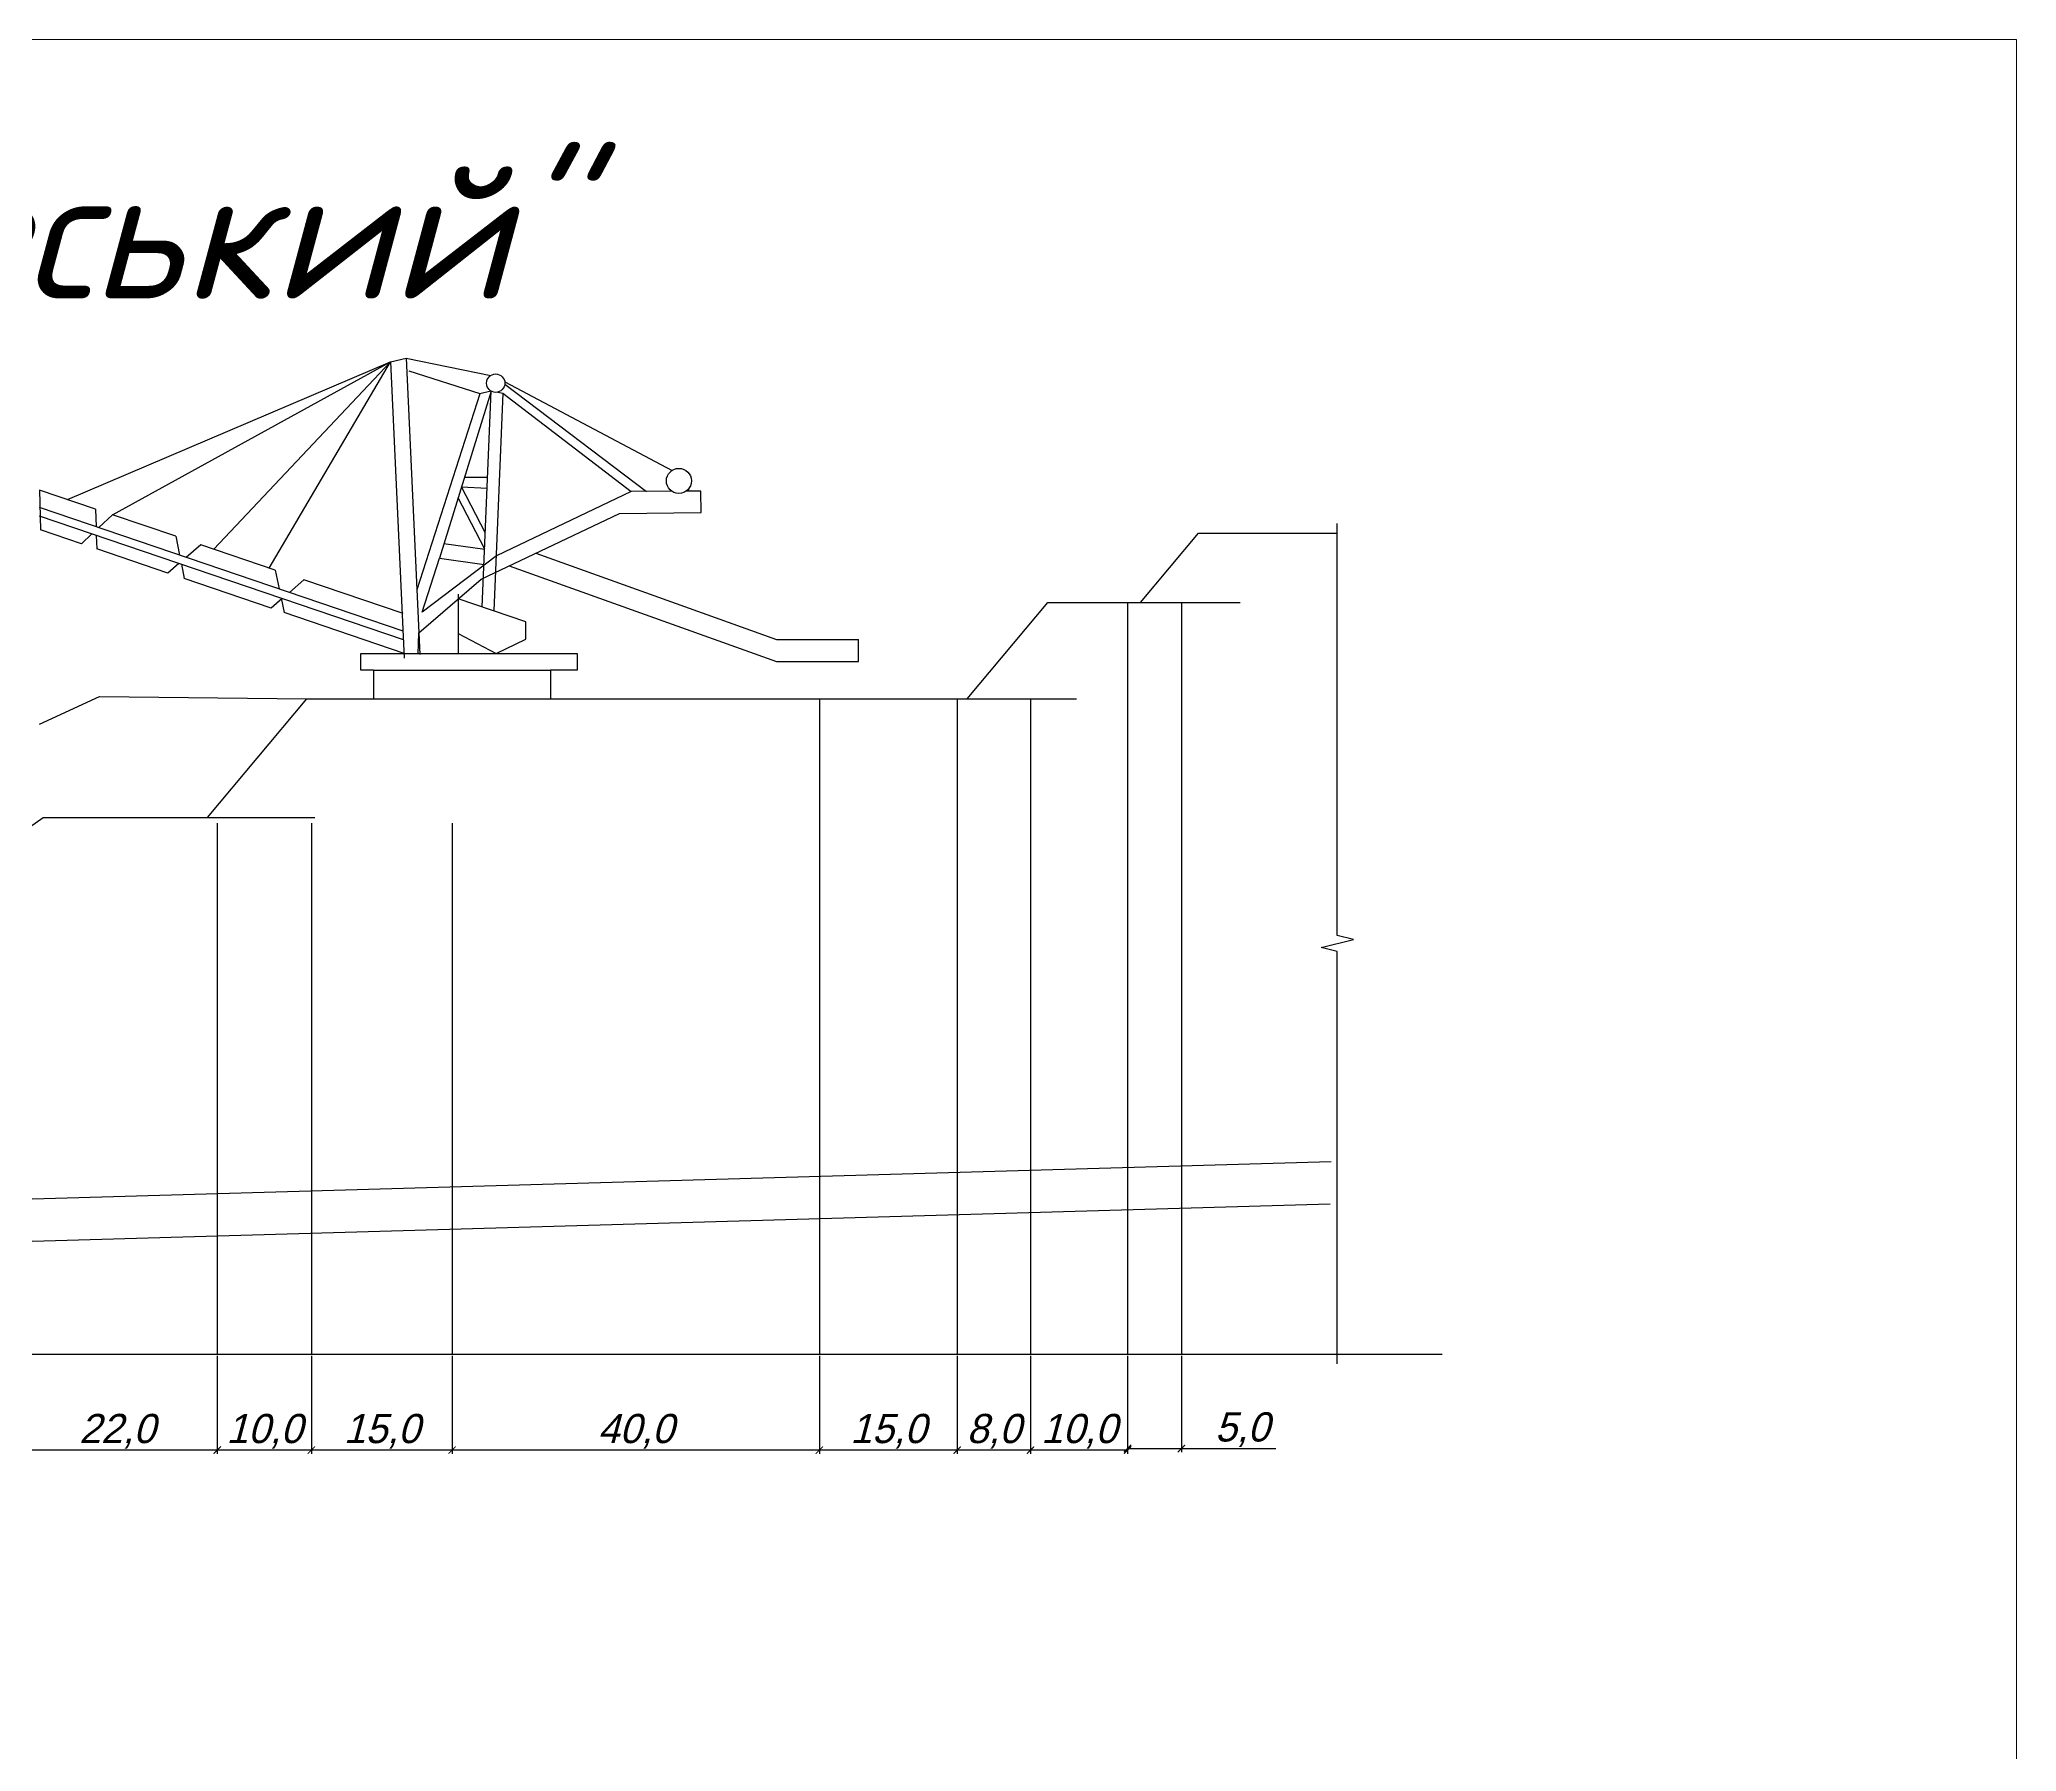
# Model space of a CAD drawing. Header units: centimetres. Extents: x -1591 to 2988, y -2086 to 1278.
# Drawn here: x 2311 to 2988, y 692 to 1278 of the extents above; entities that cross this region are included whole.
import ezdxf

# ---------------------------------------------------------------- set-up
doc = ezdxf.new("R2010")
doc.units = ezdxf.units.CM
doc.header["$MEASUREMENT"] = 0
doc.linetypes.add('K5LT_THIN', pattern=[0])
doc.layers.add('layer 1', color=7, linetype='Continuous')
doc.layers.add('Свердловини', color=90, linetype='Continuous')
doc.styles.get("Standard").update_dxf_attribs({"font": 'txt.shx', "height": 5})
doc.styles.add('style1', font='isocpeur_0.ttf', dxfattribs={"oblique": 15, "height": 10})
doc.dimstyles.new('ISO-25', dxfattribs={"dimtxt": 2.501, "dimasz": 2.5, "dimexe": 1.25, "dimexo": 0.625, "dimtad": 1, "dimtxsty": 'Standard', "dimblk": 'ARCHTICK', "dimcen": 2.5, "dimadec": 0, "dimazin": 0, "dimtfac": 1, "dimtmove": 0, "dimatfit": 3, "dimfxl": 1, "dimarcsym": 0})

# ---------------------------------------------------------------- blocks, each defined once
blk = doc.blocks.new('_ArchTick')
at = {"color": 0, "linetype": 'ByBlock', "const_width": 0.15}
blk.add_lwpolyline([(-0.5, -0.5), (0.5, 0.5)], dxfattribs=at)
blk = doc.blocks.new('*D46')
at = {"color": 0, "lineweight": -2, "transparency": 16777216}
for p, q in [((2302.95, 827.02), (2302.95, 793.52)), ((2371.49, 827.02), (2371.49, 793.52)), ((2371.49, 794.77), (2302.95, 794.77))]:
    blk.add_line(p, q, dxfattribs=at)
at = {"layer": 'Defpoints', "color": 0, "transparency": 16777216}
for p in [(2302.95, 827.65), (2371.49, 827.65), (2302.95, 794.77)]:
    blk.add_point(p, dxfattribs=at)
at = {"color": 0, "lineweight": -2, "transparency": 16777216, "xscale": 2.5, "yscale": 2.5, "zscale": 2.5, "rotation": 180}
blk.add_blockref('_ArchTick', (2302.95, 794.77), dxfattribs=at)
at = {"color": 0, "lineweight": -2, "transparency": 16777216, "xscale": 2.5, "yscale": 2.5, "zscale": 2.5}
blk.add_blockref('_ArchTick', (2371.49, 794.77), dxfattribs=at)
at = {"color": 0, "transparency": 16777216, "insert": (2337.22, 801.23), "char_height": 10, "attachment_point": 5, "style": 'style1'}
blk.add_mtext('{\\Ftxt|c204;22,0}', dxfattribs=at)
blk = doc.blocks.new('*D47')
at = {"color": 0, "lineweight": -2, "transparency": 16777216}
for p, q in [((2371.49, 827.02), (2371.49, 793.52)), ((2403.73, 827.02), (2403.73, 793.52)), ((2403.73, 794.77), (2371.49, 794.77))]:
    blk.add_line(p, q, dxfattribs=at)
at = {"layer": 'Defpoints', "color": 0, "transparency": 16777216}
for p in [(2371.49, 827.65), (2403.73, 827.65), (2371.49, 794.77)]:
    blk.add_point(p, dxfattribs=at)
at = {"color": 0, "lineweight": -2, "transparency": 16777216, "xscale": 2.5, "yscale": 2.5, "zscale": 2.5, "rotation": 180}
blk.add_blockref('_ArchTick', (2371.49, 794.77), dxfattribs=at)
at = {"color": 0, "lineweight": -2, "transparency": 16777216, "xscale": 2.5, "yscale": 2.5, "zscale": 2.5}
blk.add_blockref('_ArchTick', (2403.73, 794.77), dxfattribs=at)
at = {"color": 0, "transparency": 16777216, "insert": (2387.61, 801.23), "char_height": 10, "attachment_point": 5, "style": 'style1'}
blk.add_mtext('{\\Ftxt|c204;10,0}', dxfattribs=at)
blk = doc.blocks.new('*D48')
at = {"color": 0, "lineweight": -2, "transparency": 16777216}
for p, q in [((2403.73, 827.02), (2403.73, 793.52)), ((2451.91, 827.02), (2451.91, 793.52)), ((2451.91, 794.77), (2403.73, 794.77))]:
    blk.add_line(p, q, dxfattribs=at)
at = {"layer": 'Defpoints', "color": 0, "transparency": 16777216}
for p in [(2403.73, 827.65), (2451.91, 827.65), (2403.73, 794.77)]:
    blk.add_point(p, dxfattribs=at)
at = {"color": 0, "lineweight": -2, "transparency": 16777216, "xscale": 2.5, "yscale": 2.5, "zscale": 2.5, "rotation": 180}
blk.add_blockref('_ArchTick', (2403.73, 794.77), dxfattribs=at)
at = {"color": 0, "lineweight": -2, "transparency": 16777216, "xscale": 2.5, "yscale": 2.5, "zscale": 2.5}
blk.add_blockref('_ArchTick', (2451.91, 794.77), dxfattribs=at)
at = {"color": 0, "transparency": 16777216, "insert": (2427.82, 801.23), "char_height": 10, "attachment_point": 5, "style": 'style1'}
blk.add_mtext('{\\Ftxt|c204;15,0}', dxfattribs=at)
blk = doc.blocks.new('*D49')
at = {"color": 0, "lineweight": -2, "transparency": 16777216}
for p, q in [((2451.91, 827.02), (2451.91, 793.52)), ((2577.66, 827.02), (2577.66, 793.52)), ((2577.66, 794.77), (2451.91, 794.77))]:
    blk.add_line(p, q, dxfattribs=at)
at = {"layer": 'Defpoints', "color": 0, "transparency": 16777216}
for p in [(2451.91, 827.65), (2577.66, 827.65), (2451.91, 794.77)]:
    blk.add_point(p, dxfattribs=at)
at = {"color": 0, "lineweight": -2, "transparency": 16777216, "xscale": 2.5, "yscale": 2.5, "zscale": 2.5, "rotation": 180}
blk.add_blockref('_ArchTick', (2451.91, 794.77), dxfattribs=at)
at = {"color": 0, "lineweight": -2, "transparency": 16777216, "xscale": 2.5, "yscale": 2.5, "zscale": 2.5}
blk.add_blockref('_ArchTick', (2577.66, 794.77), dxfattribs=at)
at = {"color": 0, "transparency": 16777216, "insert": (2514.79, 801.23), "char_height": 10, "attachment_point": 5, "style": 'style1'}
blk.add_mtext('{\\Ftxt|c204;40,0}', dxfattribs=at)
blk = doc.blocks.new('*D50')
at = {"color": 0, "lineweight": -2, "transparency": 16777216}
for p, q in [((2577.66, 826.33), (2577.66, 793.52)), ((2624.83, 827.02), (2624.83, 793.52)), ((2624.83, 794.77), (2577.66, 794.77))]:
    blk.add_line(p, q, dxfattribs=at)
at = {"layer": 'Defpoints', "color": 0, "transparency": 16777216}
for p in [(2577.66, 826.96), (2624.83, 827.65), (2577.66, 794.77)]:
    blk.add_point(p, dxfattribs=at)
at = {"color": 0, "lineweight": -2, "transparency": 16777216, "xscale": 2.5, "yscale": 2.5, "zscale": 2.5, "rotation": 180}
blk.add_blockref('_ArchTick', (2577.66, 794.77), dxfattribs=at)
at = {"color": 0, "lineweight": -2, "transparency": 16777216, "xscale": 2.5, "yscale": 2.5, "zscale": 2.5}
blk.add_blockref('_ArchTick', (2624.83, 794.77), dxfattribs=at)
at = {"color": 0, "transparency": 16777216, "insert": (2601.24, 801.23), "char_height": 10, "attachment_point": 5, "style": 'style1'}
blk.add_mtext('{\\Ftxt|c204;15,0}', dxfattribs=at)
blk = doc.blocks.new('*D51')
at = {"color": 0, "lineweight": -2, "transparency": 16777216}
for p, q in [((2624.83, 827.02), (2624.83, 793.52)), ((2649.94, 827.02), (2649.94, 793.52)), ((2649.94, 794.77), (2624.83, 794.77))]:
    blk.add_line(p, q, dxfattribs=at)
at = {"layer": 'Defpoints', "color": 0, "transparency": 16777216}
for p in [(2624.83, 827.65), (2649.94, 827.65), (2624.83, 794.77)]:
    blk.add_point(p, dxfattribs=at)
at = {"color": 0, "lineweight": -2, "transparency": 16777216, "xscale": 2.5, "yscale": 2.5, "zscale": 2.5, "rotation": 180}
blk.add_blockref('_ArchTick', (2624.83, 794.77), dxfattribs=at)
at = {"color": 0, "lineweight": -2, "transparency": 16777216, "xscale": 2.5, "yscale": 2.5, "zscale": 2.5}
blk.add_blockref('_ArchTick', (2649.94, 794.77), dxfattribs=at)
at = {"color": 0, "transparency": 16777216, "insert": (2637.38, 801.23), "char_height": 10, "attachment_point": 5, "style": 'style1'}
blk.add_mtext('{\\Ftxt|c204;8,0}', dxfattribs=at)
blk = doc.blocks.new('*D52')
at = {"color": 0, "lineweight": -2, "transparency": 16777216}
for p, q in [((2649.94, 827.02), (2649.94, 793.52)), ((2683.19, 827.02), (2683.19, 793.52)), ((2683.19, 794.77), (2649.94, 794.77))]:
    blk.add_line(p, q, dxfattribs=at)
at = {"layer": 'Defpoints', "color": 0, "transparency": 16777216}
for p in [(2649.94, 827.65), (2683.19, 827.65), (2649.94, 794.77)]:
    blk.add_point(p, dxfattribs=at)
at = {"color": 0, "lineweight": -2, "transparency": 16777216, "xscale": 2.5, "yscale": 2.5, "zscale": 2.5, "rotation": 180}
blk.add_blockref('_ArchTick', (2649.94, 794.77), dxfattribs=at)
at = {"color": 0, "lineweight": -2, "transparency": 16777216, "xscale": 2.5, "yscale": 2.5, "zscale": 2.5}
blk.add_blockref('_ArchTick', (2683.19, 794.77), dxfattribs=at)
at = {"color": 0, "transparency": 16777216, "insert": (2666.57, 801.23), "char_height": 10, "attachment_point": 5, "style": 'style1'}
blk.add_mtext('{\\Ftxt|c204;10,0}', dxfattribs=at)
blk = doc.blocks.new('*D53')
at = {"color": 0, "lineweight": -2, "transparency": 16777216}
for p, q in [((2683.19, 827.02), (2683.19, 794.07)), ((2701.62, 827.02), (2701.62, 794.07)), ((2683.19, 795.32), (2701.62, 795.32)), ((2701.62, 795.32), (2733.95, 795.32))]:
    blk.add_line(p, q, dxfattribs=at)
at = {"layer": 'Defpoints', "color": 0, "transparency": 16777216}
for p in [(2683.19, 827.65), (2701.62, 827.65), (2683.19, 795.32)]:
    blk.add_point(p, dxfattribs=at)
at = {"color": 0, "lineweight": -2, "transparency": 16777216, "xscale": 2.5, "yscale": 2.5, "zscale": 2.5, "rotation": 180}
blk.add_blockref('_ArchTick', (2683.19, 795.32), dxfattribs=at)
at = {"color": 0, "lineweight": -2, "transparency": 16777216, "xscale": 2.5, "yscale": 2.5, "zscale": 2.5}
blk.add_blockref('_ArchTick', (2701.62, 795.32), dxfattribs=at)
at = {"color": 0, "transparency": 16777216, "insert": (2722.43, 801.78), "char_height": 10, "attachment_point": 5, "style": 'style1'}
blk.add_mtext('{\\Ftxt|c204;5,0}', dxfattribs=at)

msp = doc.modelspace()

# ---------------------------------------------------------------- linework, layer by layer
at = {"color": 7, "linetype": 'K5LT_THIN', "lineweight": 18}
for p, q in [((611.547, 1277.605), (2987.547, 1277.605)), ((2987.547, 1277.605), (2987.547, -2086.395))]:
    msp.add_line(p, q, dxfattribs=at)
for p, q in [((2320.218, 1120.145), (2430.797, 1167.302)), ((2335.614, 1114.916), (2430.797, 1167.302)), ((2370.374, 1103.113), (2430.797, 1167.302)), ((2389.254, 1096.702), (2430.797, 1167.302)), ((2430.797, 1167.302), (2436.159, 1168.526)), ((2430.797, 1167.302), (2435.55, 1065.853)), ((2436.159, 1168.526), (2440.913, 1067.077)), ((2436.159, 1168.526), (2465.135, 1162.619)), ((2437.139, 1164.235), (2461.427, 1156.45)), ((2469.942, 1160.492), (2527.23, 1130.146)), ((2469.968, 1159.675), (2518.516, 1122.958)), ((2461.376, 1156.29), (2439.876, 1089.21)), ((2465.294, 1157.253), (2447.544, 1100.084)), ((2461.427, 1156.45), (2465.163, 1157.332)), ((2462.234, 1083.377), (2465.325, 1157.236)), ((2469.262, 1156.603), (2466.197, 1082.013)), ((2467.579, 1156.932), (2469.262, 1156.603)), ((2467.579, 1156.932), (2469.262, 1156.603)), ((2469.262, 1156.603), (2513.21, 1122.915)), ((2463.29, 1108.617), (2455.113, 1124.463)), ((2455.113, 1124.463), (2463.938, 1124.094)), ((2464.087, 1127.66), (2456.106, 1127.66)), ((2532.901, 1123.898), (2532.904, 1122.986)), ((2329.787, 1116.895), (2310.648, 1123.394)), ((2329.787, 1116.895), (2310.648, 1123.394)), ((2329.787, 1116.895), (2310.648, 1123.394)), ((2329.787, 1116.895), (2310.648, 1123.394)), ((2329.787, 1116.895), (2310.648, 1123.394)), ((2329.787, 1116.895), (2310.648, 1123.394)), ((2329.787, 1116.895), (2310.648, 1123.394)), ((2329.787, 1116.895), (2310.648, 1123.394)), ((2310.648, 1123.394), (2311.006, 1109.768)), ((2435.115, 1075.144), (2310.648, 1117.41)), ((2435.115, 1075.144), (2310.648, 1117.41)), ((2435.115, 1075.144), (2310.648, 1117.41)), ((2435.115, 1075.144), (2310.648, 1117.41)), ((2435.115, 1075.144), (2310.648, 1117.41)), ((2435.115, 1075.144), (2310.648, 1117.41)), ((2435.115, 1075.144), (2310.648, 1117.41)), ((2435.115, 1075.144), (2310.648, 1117.41)), ((2329.787, 1116.895), (2329.985, 1110.844)), ((2463.061, 1103.129), (2453.963, 1120.758)), ((2513.21, 1122.915), (2467.139, 1100.887)), ((2527.206, 1122.965), (2513.21, 1122.915)), ((2537.058, 1123.001), (2531.906, 1122.982)), ((2537.229, 1115.743), (2537.058, 1123.001)), ((2435.255, 1072.149), (2310.648, 1114.463)), ((2435.255, 1072.149), (2310.648, 1114.463)), ((2435.255, 1072.149), (2310.648, 1114.463)), ((2435.255, 1072.149), (2310.648, 1114.463)), ((2435.255, 1072.149), (2310.648, 1114.463)), ((2435.255, 1072.149), (2310.648, 1114.463)), ((2435.255, 1072.149), (2310.648, 1114.463)), ((2435.255, 1072.149), (2310.648, 1114.463)), ((2330.912, 1110.529), (2335.614, 1114.916)), ((2357.286, 1107.557), (2335.614, 1114.916)), ((2357.286, 1107.557), (2335.614, 1114.916)), ((2357.286, 1107.557), (2335.614, 1114.916)), ((2357.286, 1107.557), (2335.614, 1114.916)), ((2357.286, 1107.557), (2335.614, 1114.916)), ((2357.286, 1107.557), (2335.614, 1114.916)), ((2357.286, 1107.557), (2335.614, 1114.916)), ((2357.286, 1107.557), (2335.614, 1114.916)), ((2461.804, 1092.897), (2509.193, 1115.316)), ((2509.193, 1115.316), (2537.229, 1115.743)), ((2325.002, 1105.016), (2311.006, 1109.768)), ((2325.002, 1105.016), (2311.006, 1109.768)), ((2325.002, 1105.016), (2311.006, 1109.768)), ((2325.002, 1105.016), (2311.006, 1109.768)), ((2325.002, 1105.016), (2311.006, 1109.768)), ((2325.002, 1105.016), (2311.006, 1109.768)), ((2325.002, 1105.016), (2311.006, 1109.768)), ((2325.002, 1105.016), (2311.006, 1109.768)), ((2325.002, 1105.016), (2328.595, 1108.368)), ((2330.082, 1107.863), (2330.233, 1103.239)), ((2357.286, 1107.557), (2358.571, 1101.136)), ((2365.872, 1104.641), (2360.862, 1100.358)), ((2391.332, 1095.996), (2365.872, 1104.641)), ((2391.332, 1095.996), (2365.872, 1104.641)), ((2391.332, 1095.996), (2365.872, 1104.641)), ((2391.332, 1095.996), (2365.872, 1104.641)), ((2391.332, 1095.996), (2365.872, 1104.641)), ((2391.332, 1095.996), (2365.872, 1104.641)), ((2391.332, 1095.996), (2365.872, 1104.641)), ((2391.332, 1095.996), (2365.872, 1104.641)), ((2449.094, 1105.077), (2463.061, 1103.129)), ((2354.566, 1094.976), (2330.233, 1103.239)), ((2354.566, 1094.976), (2330.233, 1103.239)), ((2354.566, 1094.976), (2330.233, 1103.239)), ((2354.566, 1094.976), (2330.233, 1103.239)), ((2354.566, 1094.976), (2330.233, 1103.239)), ((2354.566, 1094.976), (2330.233, 1103.239)), ((2354.566, 1094.976), (2330.233, 1103.239)), ((2354.566, 1094.976), (2330.233, 1103.239)), ((2358.395, 1098.249), (2354.566, 1094.976)), ((2359.204, 1097.974), (2360.187, 1093.068)), ((2467.139, 1100.887), (2441.646, 1081.641)), ((2441.646, 1081.641), (2447.544, 1100.084)), ((2447.544, 1100.084), (2462.844, 1097.949)), ((2447.544, 1100.084), (2462.844, 1097.949)), ((2471.477, 1097.473), (2562.972, 1064.701)), ((2480.567, 1101.774), (2562.972, 1072.258)), ((2389.956, 1082.959), (2360.187, 1093.068)), ((2389.956, 1082.959), (2360.187, 1093.068)), ((2389.956, 1082.959), (2360.187, 1093.068)), ((2389.956, 1082.959), (2360.187, 1093.068)), ((2389.956, 1082.959), (2360.187, 1093.068)), ((2389.956, 1082.959), (2360.187, 1093.068)), ((2389.956, 1082.959), (2360.187, 1093.068)), ((2389.956, 1082.959), (2360.187, 1093.068)), ((2391.332, 1095.996), (2392.679, 1089.554)), ((2401.173, 1092.654), (2396.202, 1088.358)), ((2435.115, 1081.128), (2401.173, 1092.654)), ((2435.115, 1081.128), (2401.173, 1092.654)), ((2435.115, 1081.128), (2401.173, 1092.654)), ((2435.115, 1081.128), (2401.173, 1092.654)), ((2435.115, 1081.128), (2401.173, 1092.654)), ((2435.115, 1081.128), (2401.173, 1092.654)), ((2435.115, 1081.128), (2401.173, 1092.654)), ((2435.115, 1081.128), (2401.173, 1092.654)), ((2440.46, 1074.536), (2461.804, 1092.897)), ((2393.754, 1086.242), (2389.956, 1082.959)), ((2393.343, 1086.381), (2394.373, 1081.459)), ((2454.024, 1087.72), (2454.024, 1067.502)), ((2477.115, 1078.252), (2454.024, 1086.205)), ((2435.473, 1067.502), (2394.373, 1081.459)), ((2435.473, 1067.502), (2394.373, 1081.459)), ((2435.473, 1067.502), (2394.373, 1081.459)), ((2435.473, 1067.502), (2394.373, 1081.459)), ((2435.473, 1067.502), (2394.373, 1081.459)), ((2435.473, 1067.502), (2394.373, 1081.459)), ((2435.473, 1067.502), (2394.373, 1081.459)), ((2435.473, 1067.502), (2394.373, 1081.459)), ((2477.115, 1072.364), (2477.115, 1078.252)), ((2440.247, 1067.219), (2440.46, 1074.536)), ((2454.024, 1074.244), (2467.003, 1067.502)), ((2467.003, 1067.502), (2477.115, 1072.364)), ((2562.972, 1072.258), (2591.059, 1072.258)), ((2591.059, 1064.701), (2591.059, 1072.258)), ((2420.605, 1061.735), (2420.605, 1067.502)), ((2420.605, 1067.502), (2494.761, 1067.502)), ((2494.761, 1067.502), (2494.761, 1061.735)), ((2562.972, 1064.701), (2591.059, 1064.701)), ((2425.016, 1061.735), (2420.605, 1061.735)), ((2425.016, 1061.735), (2425.016, 1051.899)), ((2425.016, 1061.735), (2485.635, 1061.735)), ((2485.635, 1061.735), (2485.635, 1051.899)), ((2494.761, 1061.735), (2485.635, 1061.735)), ((2310.639, 1043.206), (2331.123, 1052.757)), ((2331.123, 1052.757), (2402.2, 1051.899))]:
    msp.add_line(p, q)
at = {"linetype": 'Continuous'}
msp.add_lwpolyline([(2755.003, 824.347), (2755.003, 965.402), (2749.503, 966.777), (2760.503, 969.527), (2755.003, 970.902), (2755.003, 1111.956)], dxfattribs=at)
for centre, radius in [((2466.843, 1159.984), 3.14), ((2529.543, 1126.548), 4.277)]:
    msp.add_circle(centre, radius)
at = {"layer": 'layer 1', "lineweight": 30}
for p, q in [((2687.569, 1084.87), (2707.528, 1108.656)), ((2707.528, 1108.656), (2755.003, 1108.656)), ((2628.214, 1051.899), (2655.88, 1084.87)), ((2655.88, 1084.87), (2721.793, 1084.87)), ((2683.193, 1084.87), (2683.193, 827.647)), ((2701.62, 1084.87), (2701.62, 827.647)), ((2368.103, 1011.264), (2402.2, 1051.899)), ((2402.2, 1051.899), (2665.677, 1051.899)), ((2577.661, 1051.899), (2577.661, 827.647)), ((2624.828, 1051.899), (2624.828, 827.647)), ((2649.939, 1051.899), (2649.939, 827.647)), ((2298.653, 1001.967), (2311.93, 1011.264)), ((2311.93, 1011.264), (2404.938, 1011.264)), ((2371.49, 1009.333), (2371.49, 827.647)), ((2403.727, 1009.333), (2403.727, 827.647)), ((2451.912, 1009.333), (2451.912, 827.647)), ((2199.061, 877.654), (2752.919, 893.524)), ((2198.753, 863.172), (2752.61, 879.042)), ((1082.682, 827.647), (2790.91, 827.647))]:
    msp.add_line(p, q, dxfattribs=at)

# ---------------------------------------------------------------- texts
at = {"layer": 'Свердловини', "insert": (1041.21, 1308.891), "char_height": 45, "attachment_point": 1, "style": 'style1'}
msp.add_mtext_dynamic_manual_height_columns('\\P\\pi124.79;{\\fISOCPEUR|b0|i0|c204|p34;Положення гірничих на розрізі "Березовський"}', width=1568.88695, gutter_width=50, heights=[0], dxfattribs=at)

# ---------------------------------------------------------------- dimensions: what is measured, and where the dimension line sits
for base, p1, p2, text, picture, middle in [((2302.946, 794.768), (2371.49, 827.647), (2302.946, 827.647), '{\\Ftxt|c204;22,0}', '*D46', (2337.218, 801.226)), ((2371.49, 794.768), (2403.727, 827.647), (2371.49, 827.647), '{\\Ftxt|c204;10,0}', '*D47', (2387.609, 801.226)), ((2403.727, 794.768), (2451.912, 827.647), (2403.727, 827.647), '{\\Ftxt|c204;15,0}', '*D48', (2427.819, 801.226)), ((2451.912, 794.768), (2577.661, 827.647), (2451.912, 827.647), '{\\Ftxt|c204;40,0}', '*D49', (2514.787, 801.226)), ((2577.661, 794.768), (2624.828, 827.647), (2577.661, 826.96), '{\\Ftxt|c204;15,0}', '*D50', (2601.245, 801.226)), ((2624.828, 794.768), (2649.939, 827.647), (2624.828, 827.647), '{\\Ftxt|c204;8,0}', '*D51', (2637.383, 801.226)), ((2649.939, 794.768), (2683.193, 827.647), (2649.939, 827.647), '{\\Ftxt|c204;10,0}', '*D52', (2666.566, 801.226))]:
    dim = msp.add_linear_dim(base=base, p1=p1, p2=p2, text=text, dimstyle='ISO-25', override={"dimtxsty": 'style1'})
    dim.commit()
    dim.dimension.update_dxf_attribs({"geometry": picture, "text_midpoint": middle})
dim = msp.add_linear_dim(base=(2683.193, 795.324), p1=(2701.62, 827.647), p2=(2683.193, 827.647), text='{\\Ftxt|c204;5,0}', dimstyle='ISO-25', override={"dimtxsty": 'style1'})
dim.commit()
dim.dimension.update_dxf_attribs({"geometry": '*D53', "text_midpoint": (2722.432, 795.324), "dimtype": 160})

doc.saveas('drawing.dxf')
